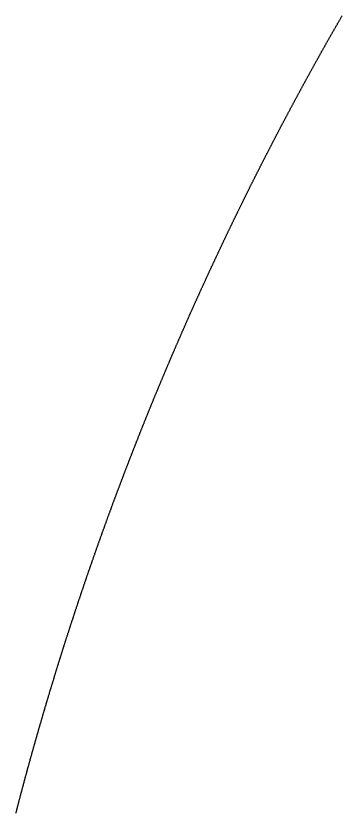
# Model space of a CAD drawing. Header units: metres. Extents: x -42.1 to 42, y -42.1 to 42.
# Drawn here: x -40.76 to -36.46, y 10.49 to 21.01 of the extents above; entities that cross this region are included whole.
import ezdxf

# ---------------------------------------------------------------- set-up
doc = ezdxf.new("R2010")
doc.units = ezdxf.units.M

msp = doc.modelspace()

# ---------------------------------------------------------------- linework, layer by layer
msp.add_lwpolyline([(-40.761, 10.494), (-40.759, 10.501), (-40.757, 10.508), (-40.755, 10.515), (-40.753, 10.522), (-40.751, 10.53), (-40.75, 10.537), (-40.748, 10.544), (-40.746, 10.551), (-40.744, 10.558), (-40.742, 10.565), (-40.74, 10.572), (-40.738, 10.579), (-40.737, 10.586), (-40.735, 10.594), (-40.733, 10.601), (-40.731, 10.608), (-40.729, 10.615), (-40.727, 10.622), (-40.725, 10.629), (-40.724, 10.636), (-40.722, 10.643), (-40.72, 10.65), (-40.718, 10.657), (-40.716, 10.665), (-40.714, 10.672), (-40.712, 10.679), (-40.711, 10.686), (-40.709, 10.693), (-40.707, 10.7), (-40.705, 10.707), (-40.703, 10.714), (-40.701, 10.721), (-40.699, 10.729), (-40.697, 10.736), (-40.696, 10.743), (-40.694, 10.75), (-40.692, 10.757), (-40.69, 10.764), (-40.688, 10.771), (-40.686, 10.778), (-40.684, 10.785), (-40.682, 10.792), (-40.68, 10.8), (-40.679, 10.807), (-40.677, 10.814), (-40.675, 10.821), (-40.673, 10.828), (-40.671, 10.835), (-40.669, 10.842), (-40.667, 10.849), (-40.665, 10.856), (-40.663, 10.863), (-40.661, 10.87), (-40.66, 10.878), (-40.658, 10.885), (-40.656, 10.892), (-40.654, 10.899), (-40.652, 10.906), (-40.65, 10.913), (-40.648, 10.92), (-40.646, 10.927), (-40.644, 10.934), (-40.642, 10.941), (-40.64, 10.949), (-40.639, 10.956), (-40.637, 10.963), (-40.635, 10.97), (-40.633, 10.977), (-40.631, 10.984), (-40.629, 10.991), (-40.627, 10.998), (-40.625, 11.005), (-40.623, 11.012), (-40.621, 11.019), (-40.619, 11.026), (-40.617, 11.034), (-40.615, 11.041), (-40.614, 11.048), (-40.612, 11.055), (-40.61, 11.062), (-40.608, 11.069), (-40.606, 11.076), (-40.604, 11.083), (-40.602, 11.09), (-40.6, 11.097), (-40.598, 11.104), (-40.596, 11.112), (-40.594, 11.119), (-40.592, 11.126), (-40.59, 11.133), (-40.588, 11.14), (-40.586, 11.147), (-40.584, 11.154), (-40.582, 11.161), (-40.58, 11.168), (-40.579, 11.175), (-40.577, 11.182), (-40.575, 11.189), (-40.573, 11.196), (-40.571, 11.204), (-40.569, 11.211), (-40.567, 11.218), (-40.565, 11.225), (-40.563, 11.232), (-40.561, 11.239), (-40.559, 11.246), (-40.557, 11.253), (-40.555, 11.26), (-40.553, 11.267), (-40.551, 11.274), (-40.549, 11.281), (-40.547, 11.288), (-40.545, 11.296), (-40.543, 11.303), (-40.541, 11.31), (-40.539, 11.317), (-40.537, 11.324), (-40.535, 11.331), (-40.533, 11.338), (-40.531, 11.345), (-40.529, 11.352), (-40.527, 11.359), (-40.525, 11.366), (-40.523, 11.373), (-40.521, 11.38), (-40.519, 11.388), (-40.517, 11.395), (-40.515, 11.402), (-40.513, 11.409), (-40.511, 11.416), (-40.509, 11.423), (-40.507, 11.43), (-40.505, 11.437), (-40.503, 11.444), (-40.501, 11.451), (-40.499, 11.458), (-40.497, 11.465), (-40.495, 11.472), (-40.493, 11.479), (-40.491, 11.486), (-40.489, 11.494), (-40.487, 11.501), (-40.485, 11.508), (-40.483, 11.515), (-40.481, 11.522), (-40.479, 11.529), (-40.477, 11.536), (-40.475, 11.543), (-40.473, 11.55), (-40.471, 11.557), (-40.469, 11.564), (-40.467, 11.571), (-40.465, 11.578), (-40.463, 11.585), (-40.461, 11.592), (-40.459, 11.599), (-40.457, 11.607), (-40.455, 11.614), (-40.453, 11.621), (-40.451, 11.628), (-40.449, 11.635), (-40.447, 11.642), (-40.445, 11.649), (-40.443, 11.656), (-40.441, 11.663), (-40.439, 11.67), (-40.437, 11.677), (-40.434, 11.684), (-40.432, 11.691), (-40.43, 11.698), (-40.428, 11.705), (-40.426, 11.712), (-40.424, 11.719), (-40.422, 11.726), (-40.42, 11.734), (-40.418, 11.741), (-40.416, 11.748), (-40.414, 11.755), (-40.412, 11.762), (-40.41, 11.769), (-40.408, 11.776), (-40.406, 11.783), (-40.404, 11.79), (-40.402, 11.797), (-40.4, 11.804), (-40.397, 11.811), (-40.395, 11.818), (-40.393, 11.825), (-40.391, 11.832), (-40.389, 11.839), (-40.387, 11.846), (-40.385, 11.853), (-40.383, 11.86), (-40.381, 11.867), (-40.379, 11.875), (-40.377, 11.882), (-40.375, 11.889), (-40.373, 11.896), (-40.371, 11.903), (-40.368, 11.91), (-40.366, 11.917), (-40.364, 11.924), (-40.362, 11.931), (-40.36, 11.938), (-40.358, 11.945), (-40.356, 11.952), (-40.354, 11.959), (-40.352, 11.966), (-40.35, 11.973), (-40.348, 11.98), (-40.345, 11.987), (-40.343, 11.994), (-40.341, 12.001), (-40.339, 12.008), (-40.337, 12.015), (-40.335, 12.022), (-40.333, 12.029), (-40.331, 12.036), (-40.329, 12.043), (-40.327, 12.051), (-40.324, 12.058), (-40.322, 12.065), (-40.32, 12.072), (-40.318, 12.079), (-40.316, 12.086), (-40.314, 12.093), (-40.312, 12.1), (-40.31, 12.107), (-40.307, 12.114), (-40.305, 12.121), (-40.303, 12.128), (-40.301, 12.135), (-40.299, 12.142), (-40.297, 12.149), (-40.295, 12.156), (-40.293, 12.163), (-40.29, 12.17), (-40.288, 12.177), (-40.286, 12.184), (-40.284, 12.191), (-40.282, 12.198), (-40.28, 12.205), (-40.278, 12.212), (-40.276, 12.219), (-40.273, 12.226), (-40.271, 12.233), (-40.269, 12.24), (-40.267, 12.247), (-40.265, 12.254), (-40.263, 12.261), (-40.261, 12.268), (-40.258, 12.276), (-40.256, 12.283), (-40.254, 12.29), (-40.252, 12.297), (-40.25, 12.304), (-40.248, 12.311), (-40.246, 12.318), (-40.243, 12.325), (-40.241, 12.332), (-40.239, 12.339), (-40.237, 12.346), (-40.235, 12.353), (-40.233, 12.36), (-40.23, 12.367), (-40.228, 12.374), (-40.226, 12.381), (-40.224, 12.388), (-40.222, 12.395), (-40.22, 12.402), (-40.217, 12.409), (-40.215, 12.416), (-40.213, 12.423), (-40.211, 12.43), (-40.209, 12.437), (-40.207, 12.444), (-40.204, 12.451), (-40.202, 12.458), (-40.2, 12.465), (-40.198, 12.472), (-40.196, 12.479), (-40.193, 12.486), (-40.191, 12.493), (-40.189, 12.5), (-40.187, 12.507), (-40.185, 12.514), (-40.182, 12.521), (-40.18, 12.528), (-40.178, 12.535), (-40.176, 12.542), (-40.174, 12.549), (-40.172, 12.556), (-40.169, 12.563), (-40.167, 12.57), (-40.165, 12.577), (-40.163, 12.584), (-40.161, 12.591), (-40.158, 12.598), (-40.156, 12.605), (-40.154, 12.612), (-40.152, 12.619), (-40.149, 12.626), (-40.147, 12.633), (-40.145, 12.64), (-40.143, 12.647), (-40.141, 12.654), (-40.138, 12.661), (-40.136, 12.668), (-40.134, 12.675), (-40.132, 12.682), (-40.13, 12.689), (-40.127, 12.696), (-40.125, 12.703), (-40.123, 12.71), (-40.121, 12.717), (-40.118, 12.724), (-40.116, 12.731), (-40.114, 12.738), (-40.112, 12.745), (-40.11, 12.752), (-40.107, 12.759), (-40.105, 12.766), (-40.103, 12.773), (-40.101, 12.78), (-40.098, 12.787), (-40.096, 12.794), (-40.094, 12.801), (-40.092, 12.808), (-40.089, 12.815), (-40.087, 12.822), (-40.085, 12.829), (-40.083, 12.836), (-40.08, 12.843), (-40.078, 12.85), (-40.076, 12.857), (-40.074, 12.864), (-40.071, 12.871), (-40.069, 12.878), (-40.067, 12.885), (-40.065, 12.892), (-40.062, 12.899), (-40.06, 12.906), (-40.058, 12.913), (-40.056, 12.92), (-40.053, 12.927), (-40.051, 12.934), (-40.049, 12.941), (-40.047, 12.948), (-40.044, 12.955), (-40.042, 12.962), (-40.04, 12.969), (-40.038, 12.976), (-40.035, 12.983), (-40.033, 12.99), (-40.031, 12.997), (-40.028, 13.004), (-40.026, 13.011), (-40.024, 13.018), (-40.022, 13.025), (-40.019, 13.032), (-40.017, 13.039), (-40.015, 13.046), (-40.012, 13.053), (-40.01, 13.06), (-40.008, 13.067), (-40.006, 13.074), (-40.003, 13.081), (-40.001, 13.088), (-39.999, 13.095), (-39.996, 13.102), (-39.994, 13.109), (-39.992, 13.116), (-39.99, 13.123), (-39.987, 13.13), (-39.985, 13.137), (-39.983, 13.144), (-39.98, 13.151), (-39.978, 13.158), (-39.976, 13.165), (-39.973, 13.171), (-39.971, 13.178), (-39.969, 13.185), (-39.967, 13.192), (-39.964, 13.199), (-39.962, 13.206), (-39.96, 13.213), (-39.957, 13.22), (-39.955, 13.227), (-39.953, 13.234), (-39.95, 13.241), (-39.948, 13.248), (-39.946, 13.255), (-39.943, 13.262), (-39.941, 13.269), (-39.939, 13.276), (-39.936, 13.283), (-39.934, 13.29), (-39.932, 13.297), (-39.929, 13.304), (-39.927, 13.311), (-39.925, 13.318), (-39.922, 13.325), (-39.92, 13.332), (-39.918, 13.339), (-39.915, 13.346), (-39.913, 13.353), (-39.911, 13.36), (-39.908, 13.367), (-39.906, 13.374), (-39.904, 13.381), (-39.901, 13.387), (-39.899, 13.394), (-39.897, 13.401), (-39.894, 13.408), (-39.892, 13.415), (-39.89, 13.422), (-39.887, 13.429), (-39.885, 13.436), (-39.883, 13.443), (-39.88, 13.45), (-39.878, 13.457), (-39.876, 13.464), (-39.873, 13.471), (-39.871, 13.478), (-39.869, 13.485), (-39.866, 13.492), (-39.864, 13.499), (-39.861, 13.506), (-39.859, 13.513), (-39.857, 13.52), (-39.854, 13.527), (-39.852, 13.534), (-39.85, 13.541), (-39.847, 13.548), (-39.845, 13.554), (-39.843, 13.561), (-39.84, 13.568), (-39.838, 13.575), (-39.835, 13.582), (-39.833, 13.589), (-39.831, 13.596), (-39.828, 13.603), (-39.826, 13.61), (-39.824, 13.617), (-39.821, 13.624), (-39.819, 13.631), (-39.816, 13.638), (-39.814, 13.645), (-39.812, 13.652), (-39.809, 13.659), (-39.807, 13.666), (-39.804, 13.673), (-39.802, 13.68), (-39.8, 13.686), (-39.797, 13.693), (-39.795, 13.7), (-39.792, 13.707), (-39.79, 13.714), (-39.788, 13.721), (-39.785, 13.728), (-39.783, 13.735), (-39.78, 13.742), (-39.778, 13.749), (-39.776, 13.756), (-39.773, 13.763), (-39.771, 13.77), (-39.768, 13.777), (-39.766, 13.784), (-39.764, 13.791), (-39.761, 13.798), (-39.759, 13.804), (-39.756, 13.811), (-39.754, 13.818), (-39.752, 13.825), (-39.749, 13.832), (-39.747, 13.839), (-39.744, 13.846), (-39.742, 13.853), (-39.739, 13.86), (-39.737, 13.867), (-39.735, 13.874), (-39.732, 13.881), (-39.73, 13.888), (-39.727, 13.895), (-39.725, 13.902), (-39.722, 13.908), (-39.72, 13.915), (-39.718, 13.922), (-39.715, 13.929), (-39.713, 13.936), (-39.71, 13.943), (-39.708, 13.95), (-39.705, 13.957), (-39.703, 13.964), (-39.7, 13.971), (-39.698, 13.978), (-39.696, 13.985), (-39.693, 13.992), (-39.691, 13.999), (-39.688, 14.005), (-39.686, 14.012), (-39.683, 14.019), (-39.681, 14.026), (-39.678, 14.033), (-39.676, 14.04), (-39.674, 14.047), (-39.671, 14.054), (-39.669, 14.061), (-39.666, 14.068), (-39.664, 14.075), (-39.661, 14.082), (-39.659, 14.089), (-39.656, 14.095), (-39.654, 14.102), (-39.651, 14.109), (-39.649, 14.116), (-39.646, 14.123), (-39.644, 14.13), (-39.641, 14.137), (-39.639, 14.144), (-39.637, 14.151), (-39.634, 14.158), (-39.632, 14.165), (-39.629, 14.172), (-39.627, 14.178), (-39.624, 14.185), (-39.622, 14.192), (-39.619, 14.199), (-39.617, 14.206), (-39.614, 14.213), (-39.612, 14.22), (-39.609, 14.227), (-39.607, 14.234), (-39.604, 14.241), (-39.602, 14.248), (-39.599, 14.254), (-39.597, 14.261), (-39.594, 14.268), (-39.592, 14.275), (-39.589, 14.282), (-39.587, 14.289), (-39.584, 14.296), (-39.582, 14.303), (-39.579, 14.31), (-39.577, 14.317), (-39.574, 14.324), (-39.572, 14.33), (-39.569, 14.337), (-39.567, 14.344), (-39.564, 14.351), (-39.562, 14.358), (-39.559, 14.365), (-39.557, 14.372), (-39.554, 14.379), (-39.552, 14.386), (-39.549, 14.393), (-39.547, 14.399), (-39.544, 14.406), (-39.542, 14.413), (-39.539, 14.42), (-39.537, 14.427), (-39.534, 14.434), (-39.532, 14.441), (-39.529, 14.448), (-39.526, 14.455), (-39.524, 14.462), (-39.521, 14.468), (-39.519, 14.475), (-39.516, 14.482), (-39.514, 14.489), (-39.511, 14.496), (-39.509, 14.503), (-39.506, 14.51), (-39.504, 14.517), (-39.501, 14.524), (-39.499, 14.53), (-39.496, 14.537), (-39.494, 14.544), (-39.491, 14.551), (-39.488, 14.558), (-39.486, 14.565), (-39.483, 14.572), (-39.481, 14.579), (-39.478, 14.586), (-39.476, 14.592), (-39.473, 14.599), (-39.471, 14.606), (-39.468, 14.613), (-39.465, 14.62), (-39.463, 14.627), (-39.46, 14.634), (-39.458, 14.641), (-39.455, 14.648), (-39.453, 14.654), (-39.45, 14.661), (-39.448, 14.668), (-39.445, 14.675), (-39.442, 14.682), (-39.44, 14.689), (-39.437, 14.696), (-39.435, 14.703), (-39.432, 14.71), (-39.43, 14.716), (-39.427, 14.723), (-39.424, 14.73), (-39.422, 14.737), (-39.419, 14.744), (-39.417, 14.751), (-39.414, 14.758), (-39.411, 14.765), (-39.409, 14.771), (-39.406, 14.778), (-39.404, 14.785), (-39.401, 14.792), (-39.399, 14.799), (-39.396, 14.806), (-39.393, 14.813), (-39.391, 14.82), (-39.388, 14.826), (-39.386, 14.833), (-39.383, 14.84), (-39.38, 14.847), (-39.378, 14.854), (-39.375, 14.861), (-39.373, 14.868), (-39.37, 14.875), (-39.367, 14.881), (-39.365, 14.888), (-39.362, 14.895), (-39.36, 14.902), (-39.357, 14.909), (-39.354, 14.916), (-39.352, 14.923), (-39.349, 14.929), (-39.347, 14.936), (-39.344, 14.943), (-39.341, 14.95), (-39.339, 14.957), (-39.336, 14.964), (-39.333, 14.971), (-39.331, 14.977), (-39.328, 14.984), (-39.326, 14.991), (-39.323, 14.998), (-39.32, 15.005), (-39.318, 15.012), (-39.315, 15.019), (-39.313, 15.026), (-39.31, 15.032), (-39.307, 15.039), (-39.305, 15.046), (-39.302, 15.053), (-39.299, 15.06), (-39.297, 15.067), (-39.294, 15.074), (-39.291, 15.08), (-39.289, 15.087), (-39.286, 15.094), (-39.284, 15.101), (-39.281, 15.108), (-39.278, 15.115), (-39.276, 15.122), (-39.273, 15.128), (-39.27, 15.135), (-39.268, 15.142), (-39.265, 15.149), (-39.262, 15.156), (-39.26, 15.163), (-39.257, 15.169), (-39.254, 15.176), (-39.252, 15.183), (-39.249, 15.19), (-39.246, 15.197), (-39.244, 15.204), (-39.241, 15.211), (-39.238, 15.217), (-39.236, 15.224), (-39.233, 15.231), (-39.23, 15.238), (-39.228, 15.245), (-39.225, 15.252), (-39.222, 15.258), (-39.22, 15.265), (-39.217, 15.272), (-39.214, 15.279), (-39.212, 15.286), (-39.209, 15.293), (-39.206, 15.3), (-39.204, 15.306), (-39.201, 15.313), (-39.198, 15.32), (-39.196, 15.327), (-39.193, 15.334), (-39.19, 15.341), (-39.188, 15.347), (-39.185, 15.354), (-39.182, 15.361), (-39.18, 15.368), (-39.177, 15.375), (-39.174, 15.382), (-39.172, 15.388), (-39.169, 15.395), (-39.166, 15.402), (-39.163, 15.409), (-39.161, 15.416), (-39.158, 15.423), (-39.155, 15.429), (-39.153, 15.436), (-39.15, 15.443), (-39.147, 15.45), (-39.145, 15.457), (-39.142, 15.464), (-39.139, 15.47), (-39.136, 15.477), (-39.134, 15.484), (-39.131, 15.491), (-39.128, 15.498), (-39.126, 15.505), (-39.123, 15.511), (-39.12, 15.518), (-39.118, 15.525), (-39.115, 15.532), (-39.112, 15.539), (-39.109, 15.545), (-39.107, 15.552), (-39.104, 15.559), (-39.101, 15.566), (-39.098, 15.573), (-39.096, 15.58), (-39.093, 15.586), (-39.09, 15.593), (-39.088, 15.6), (-39.085, 15.607), (-39.082, 15.614), (-39.079, 15.62), (-39.077, 15.627), (-39.074, 15.634), (-39.071, 15.641), (-39.068, 15.648), (-39.066, 15.655), (-39.063, 15.661), (-39.06, 15.668), (-39.057, 15.675), (-39.055, 15.682), (-39.052, 15.689), (-39.049, 15.695), (-39.047, 15.702), (-39.044, 15.709), (-39.041, 15.716), (-39.038, 15.723), (-39.036, 15.73), (-39.033, 15.736), (-39.03, 15.743), (-39.027, 15.75), (-39.025, 15.757), (-39.022, 15.764), (-39.019, 15.77), (-39.016, 15.777), (-39.013, 15.784), (-39.011, 15.791), (-39.008, 15.798), (-39.005, 15.804), (-39.002, 15.811), (-39, 15.818), (-38.997, 15.825), (-38.994, 15.832), (-38.991, 15.838), (-38.989, 15.845), (-38.986, 15.852), (-38.983, 15.859), (-38.98, 15.866), (-38.978, 15.872), (-38.975, 15.879), (-38.972, 15.886), (-38.969, 15.893), (-38.966, 15.9), (-38.964, 15.906), (-38.961, 15.913), (-38.958, 15.92), (-38.955, 15.927), (-38.952, 15.934), (-38.95, 15.94), (-38.947, 15.947), (-38.944, 15.954), (-38.941, 15.961), (-38.939, 15.968), (-38.936, 15.974), (-38.933, 15.981), (-38.93, 15.988), (-38.927, 15.995), (-38.925, 16.002), (-38.922, 16.008), (-38.919, 16.015), (-38.916, 16.022), (-38.913, 16.029), (-38.911, 16.036), (-38.908, 16.042), (-38.905, 16.049), (-38.902, 16.056), (-38.899, 16.063), (-38.897, 16.069), (-38.894, 16.076), (-38.891, 16.083), (-38.888, 16.09), (-38.885, 16.097), (-38.882, 16.103), (-38.88, 16.11), (-38.877, 16.117), (-38.874, 16.124), (-38.871, 16.131), (-38.868, 16.137), (-38.866, 16.144), (-38.863, 16.151), (-38.86, 16.158), (-38.857, 16.164), (-38.854, 16.171), (-38.851, 16.178), (-38.849, 16.185), (-38.846, 16.192), (-38.843, 16.198), (-38.84, 16.205), (-38.837, 16.212), (-38.834, 16.219), (-38.832, 16.225), (-38.829, 16.232), (-38.826, 16.239), (-38.823, 16.246), (-38.82, 16.252), (-38.817, 16.259), (-38.815, 16.266), (-38.812, 16.273), (-38.809, 16.28), (-38.806, 16.286), (-38.803, 16.293), (-38.8, 16.3), (-38.797, 16.307), (-38.795, 16.313), (-38.792, 16.32), (-38.789, 16.327), (-38.786, 16.334), (-38.783, 16.34), (-38.78, 16.347), (-38.777, 16.354), (-38.775, 16.361), (-38.772, 16.368), (-38.769, 16.374), (-38.766, 16.381), (-38.763, 16.388), (-38.76, 16.395), (-38.757, 16.401), (-38.755, 16.408), (-38.752, 16.415), (-38.749, 16.422), (-38.746, 16.428), (-38.743, 16.435), (-38.74, 16.442), (-38.737, 16.449), (-38.734, 16.455), (-38.732, 16.462), (-38.729, 16.469), (-38.726, 16.476), (-38.723, 16.482), (-38.72, 16.489), (-38.717, 16.496), (-38.714, 16.503), (-38.711, 16.51), (-38.709, 16.516), (-38.706, 16.523), (-38.703, 16.53), (-38.7, 16.537), (-38.697, 16.543), (-38.694, 16.55), (-38.691, 16.557), (-38.688, 16.564), (-38.685, 16.57), (-38.682, 16.577), (-38.68, 16.584), (-38.677, 16.591), (-38.674, 16.597), (-38.671, 16.604), (-38.668, 16.611), (-38.665, 16.618), (-38.662, 16.624), (-38.659, 16.631), (-38.656, 16.638), (-38.653, 16.644), (-38.651, 16.651), (-38.648, 16.658), (-38.645, 16.665), (-38.642, 16.671), (-38.639, 16.678), (-38.636, 16.685), (-38.633, 16.692), (-38.63, 16.698), (-38.627, 16.705), (-38.624, 16.712), (-38.621, 16.719), (-38.618, 16.725), (-38.615, 16.732), (-38.613, 16.739), (-38.61, 16.746), (-38.607, 16.752), (-38.604, 16.759), (-38.601, 16.766), (-38.598, 16.773), (-38.595, 16.779), (-38.592, 16.786), (-38.589, 16.793), (-38.586, 16.799), (-38.583, 16.806), (-38.58, 16.813), (-38.577, 16.82), (-38.574, 16.826), (-38.571, 16.833), (-38.569, 16.84), (-38.566, 16.847), (-38.563, 16.853), (-38.56, 16.86), (-38.557, 16.867), (-38.554, 16.873), (-38.551, 16.88), (-38.548, 16.887), (-38.545, 16.894), (-38.542, 16.9), (-38.539, 16.907), (-38.536, 16.914), (-38.533, 16.921), (-38.53, 16.927), (-38.527, 16.934), (-38.524, 16.941), (-38.521, 16.947), (-38.518, 16.954), (-38.515, 16.961), (-38.512, 16.968), (-38.509, 16.974), (-38.506, 16.981), (-38.503, 16.988), (-38.501, 16.994), (-38.498, 17.001), (-38.495, 17.008), (-38.492, 17.015), (-38.489, 17.021), (-38.486, 17.028), (-38.483, 17.035), (-38.48, 17.041), (-38.477, 17.048), (-38.474, 17.055), (-38.471, 17.062), (-38.468, 17.068), (-38.465, 17.075), (-38.462, 17.082), (-38.459, 17.088), (-38.456, 17.095), (-38.453, 17.102), (-38.45, 17.109), (-38.447, 17.115), (-38.444, 17.122), (-38.441, 17.129), (-38.438, 17.135), (-38.435, 17.142), (-38.432, 17.149), (-38.429, 17.156), (-38.426, 17.162), (-38.423, 17.169), (-38.42, 17.176), (-38.417, 17.182), (-38.414, 17.189), (-38.411, 17.196), (-38.408, 17.202), (-38.405, 17.209), (-38.402, 17.216), (-38.399, 17.223), (-38.396, 17.229), (-38.393, 17.236), (-38.39, 17.243), (-38.387, 17.249), (-38.384, 17.256), (-38.381, 17.263), (-38.378, 17.269), (-38.375, 17.276), (-38.372, 17.283), (-38.369, 17.29), (-38.366, 17.296), (-38.363, 17.303), (-38.36, 17.31), (-38.357, 17.316), (-38.354, 17.323), (-38.35, 17.33), (-38.347, 17.336), (-38.344, 17.343), (-38.341, 17.35), (-38.338, 17.356), (-38.335, 17.363), (-38.332, 17.37), (-38.329, 17.376), (-38.326, 17.383), (-38.323, 17.39), (-38.32, 17.397), (-38.317, 17.403), (-38.314, 17.41), (-38.311, 17.417), (-38.308, 17.423), (-38.305, 17.43), (-38.302, 17.437), (-38.299, 17.443), (-38.296, 17.45), (-38.293, 17.457), (-38.29, 17.463), (-38.287, 17.47), (-38.284, 17.477), (-38.281, 17.483), (-38.277, 17.49), (-38.274, 17.497), (-38.271, 17.503), (-38.268, 17.51), (-38.265, 17.517), (-38.262, 17.523), (-38.259, 17.53), (-38.256, 17.537), (-38.253, 17.543), (-38.25, 17.55), (-38.247, 17.557), (-38.244, 17.564), (-38.241, 17.57), (-38.238, 17.577), (-38.235, 17.584), (-38.231, 17.59), (-38.228, 17.597), (-38.225, 17.604), (-38.222, 17.61), (-38.219, 17.617), (-38.216, 17.624), (-38.213, 17.63), (-38.21, 17.637), (-38.207, 17.644), (-38.204, 17.65), (-38.201, 17.657), (-38.198, 17.664), (-38.194, 17.67), (-38.191, 17.677), (-38.188, 17.684), (-38.185, 17.69), (-38.182, 17.697), (-38.179, 17.704), (-38.176, 17.71), (-38.173, 17.717), (-38.17, 17.723), (-38.167, 17.73), (-38.164, 17.737), (-38.16, 17.743), (-38.157, 17.75), (-38.154, 17.757), (-38.151, 17.763), (-38.148, 17.77), (-38.145, 17.777), (-38.142, 17.783), (-38.139, 17.79), (-38.136, 17.797), (-38.132, 17.803), (-38.129, 17.81), (-38.126, 17.817), (-38.123, 17.823), (-38.12, 17.83), (-38.117, 17.837), (-38.114, 17.843), (-38.111, 17.85), (-38.108, 17.857), (-38.104, 17.863), (-38.101, 17.87), (-38.098, 17.877), (-38.095, 17.883), (-38.092, 17.89), (-38.089, 17.896), (-38.086, 17.903), (-38.083, 17.91), (-38.079, 17.916), (-38.076, 17.923), (-38.073, 17.93), (-38.07, 17.936), (-38.067, 17.943), (-38.064, 17.95), (-38.061, 17.956), (-38.057, 17.963), (-38.054, 17.97), (-38.051, 17.976), (-38.048, 17.983), (-38.045, 17.989), (-38.042, 17.996), (-38.039, 18.003), (-38.035, 18.009), (-38.032, 18.016), (-38.029, 18.023), (-38.026, 18.029), (-38.023, 18.036), (-38.02, 18.043), (-38.017, 18.049), (-38.013, 18.056), (-38.01, 18.062), (-38.007, 18.069), (-38.004, 18.076), (-38.001, 18.082), (-37.998, 18.089), (-37.994, 18.096), (-37.991, 18.102), (-37.988, 18.109), (-37.985, 18.115), (-37.982, 18.122), (-37.979, 18.129), (-37.975, 18.135), (-37.972, 18.142), (-37.969, 18.149), (-37.966, 18.155), (-37.963, 18.162), (-37.96, 18.168), (-37.956, 18.175), (-37.953, 18.182), (-37.95, 18.188), (-37.947, 18.195), (-37.944, 18.202), (-37.94, 18.208), (-37.937, 18.215), (-37.934, 18.221), (-37.931, 18.228), (-37.928, 18.235), (-37.925, 18.241), (-37.921, 18.248), (-37.918, 18.254), (-37.915, 18.261), (-37.912, 18.268), (-37.909, 18.274), (-37.905, 18.281), (-37.902, 18.288), (-37.899, 18.294), (-37.896, 18.301), (-37.893, 18.307), (-37.889, 18.314), (-37.886, 18.321), (-37.883, 18.327), (-37.88, 18.334), (-37.877, 18.34), (-37.873, 18.347), (-37.87, 18.354), (-37.867, 18.36), (-37.864, 18.367), (-37.861, 18.373), (-37.857, 18.38), (-37.854, 18.387), (-37.851, 18.393), (-37.848, 18.4), (-37.844, 18.406), (-37.841, 18.413), (-37.838, 18.42), (-37.835, 18.426), (-37.832, 18.433), (-37.828, 18.439), (-37.825, 18.446), (-37.822, 18.453), (-37.819, 18.459), (-37.815, 18.466), (-37.812, 18.472), (-37.809, 18.479), (-37.806, 18.486), (-37.803, 18.492), (-37.799, 18.499), (-37.796, 18.505), (-37.793, 18.512), (-37.79, 18.519), (-37.786, 18.525), (-37.783, 18.532), (-37.78, 18.538), (-37.777, 18.545), (-37.773, 18.552), (-37.77, 18.558), (-37.767, 18.565), (-37.764, 18.571), (-37.76, 18.578), (-37.757, 18.585), (-37.754, 18.591), (-37.751, 18.598), (-37.747, 18.604), (-37.744, 18.611), (-37.741, 18.617), (-37.738, 18.624), (-37.734, 18.631), (-37.731, 18.637), (-37.728, 18.644), (-37.725, 18.65), (-37.721, 18.657), (-37.718, 18.664), (-37.715, 18.67), (-37.712, 18.677), (-37.708, 18.683), (-37.705, 18.69), (-37.702, 18.696), (-37.698, 18.703), (-37.695, 18.71), (-37.692, 18.716), (-37.689, 18.723), (-37.685, 18.729), (-37.682, 18.736), (-37.679, 18.742), (-37.676, 18.749), (-37.672, 18.756), (-37.669, 18.762), (-37.666, 18.769), (-37.662, 18.775), (-37.659, 18.782), (-37.656, 18.788), (-37.653, 18.795), (-37.649, 18.802), (-37.646, 18.808), (-37.643, 18.815), (-37.639, 18.821), (-37.636, 18.828), (-37.633, 18.834), (-37.63, 18.841), (-37.626, 18.848), (-37.623, 18.854), (-37.62, 18.861), (-37.616, 18.867), (-37.613, 18.874), (-37.61, 18.88), (-37.607, 18.887), (-37.603, 18.893), (-37.6, 18.9), (-37.597, 18.907), (-37.593, 18.913), (-37.59, 18.92), (-37.587, 18.926), (-37.583, 18.933), (-37.58, 18.939), (-37.577, 18.946), (-37.573, 18.953), (-37.57, 18.959), (-37.567, 18.966), (-37.563, 18.972), (-37.56, 18.979), (-37.557, 18.985), (-37.554, 18.992), (-37.55, 18.998), (-37.547, 19.005), (-37.544, 19.011), (-37.54, 19.018), (-37.537, 19.025), (-37.534, 19.031), (-37.53, 19.038), (-37.527, 19.044), (-37.524, 19.051), (-37.52, 19.057), (-37.517, 19.064), (-37.514, 19.07), (-37.51, 19.077), (-37.507, 19.083), (-37.504, 19.09), (-37.5, 19.097), (-37.497, 19.103), (-37.494, 19.11), (-37.49, 19.116), (-37.487, 19.123), (-37.484, 19.129), (-37.48, 19.136), (-37.477, 19.142), (-37.474, 19.149), (-37.47, 19.155), (-37.467, 19.162), (-37.463, 19.169), (-37.46, 19.175), (-37.457, 19.182), (-37.453, 19.188), (-37.45, 19.195), (-37.447, 19.201), (-37.443, 19.208), (-37.44, 19.214), (-37.437, 19.221), (-37.433, 19.227), (-37.43, 19.234), (-37.427, 19.24), (-37.423, 19.247), (-37.42, 19.253), (-37.416, 19.26), (-37.413, 19.266), (-37.41, 19.273), (-37.406, 19.28), (-37.403, 19.286), (-37.4, 19.293), (-37.396, 19.299), (-37.393, 19.306), (-37.39, 19.312), (-37.386, 19.319), (-37.383, 19.325), (-37.379, 19.332), (-37.376, 19.338), (-37.373, 19.345), (-37.369, 19.351), (-37.366, 19.358), (-37.362, 19.364), (-37.359, 19.371), (-37.356, 19.377), (-37.352, 19.384), (-37.349, 19.39), (-37.346, 19.397), (-37.342, 19.403), (-37.339, 19.41), (-37.335, 19.416), (-37.332, 19.423), (-37.329, 19.429), (-37.325, 19.436), (-37.322, 19.442), (-37.318, 19.449), (-37.315, 19.456), (-37.312, 19.462), (-37.308, 19.469), (-37.305, 19.475), (-37.301, 19.482), (-37.298, 19.488), (-37.295, 19.495), (-37.291, 19.501), (-37.288, 19.508), (-37.284, 19.514), (-37.281, 19.521), (-37.277, 19.527), (-37.274, 19.534), (-37.271, 19.54), (-37.267, 19.547), (-37.264, 19.553), (-37.26, 19.56), (-37.257, 19.566), (-37.254, 19.573), (-37.25, 19.579), (-37.247, 19.586), (-37.243, 19.592), (-37.24, 19.599), (-37.236, 19.605), (-37.233, 19.612), (-37.23, 19.618), (-37.226, 19.625), (-37.223, 19.631), (-37.219, 19.638), (-37.216, 19.644), (-37.212, 19.651), (-37.209, 19.657), (-37.206, 19.664), (-37.202, 19.67), (-37.199, 19.677), (-37.195, 19.683), (-37.192, 19.689), (-37.188, 19.696), (-37.185, 19.702), (-37.181, 19.709), (-37.178, 19.715), (-37.175, 19.722), (-37.171, 19.728), (-37.168, 19.735), (-37.164, 19.741), (-37.161, 19.748), (-37.157, 19.754), (-37.154, 19.761), (-37.15, 19.767), (-37.147, 19.774), (-37.144, 19.78), (-37.14, 19.787), (-37.137, 19.793), (-37.133, 19.8), (-37.13, 19.806), (-37.126, 19.813), (-37.123, 19.819), (-37.119, 19.826), (-37.116, 19.832), (-37.112, 19.839), (-37.109, 19.845), (-37.105, 19.851), (-37.102, 19.858), (-37.098, 19.864), (-37.095, 19.871), (-37.092, 19.877), (-37.088, 19.884), (-37.085, 19.89), (-37.081, 19.897), (-37.078, 19.903), (-37.074, 19.91), (-37.071, 19.916), (-37.067, 19.923), (-37.064, 19.929), (-37.06, 19.936), (-37.057, 19.942), (-37.053, 19.949), (-37.05, 19.955), (-37.046, 19.961), (-37.043, 19.968), (-37.039, 19.974), (-37.036, 19.981), (-37.032, 19.987), (-37.029, 19.994), (-37.025, 20), (-37.022, 20.007), (-37.018, 20.013), (-37.015, 20.02), (-37.011, 20.026), (-37.008, 20.033), (-37.004, 20.039), (-37.001, 20.045), (-36.997, 20.052), (-36.994, 20.058), (-36.99, 20.065), (-36.987, 20.071), (-36.983, 20.078), (-36.98, 20.084), (-36.976, 20.091), (-36.973, 20.097), (-36.969, 20.103), (-36.966, 20.11), (-36.962, 20.116), (-36.959, 20.123), (-36.955, 20.129), (-36.952, 20.136), (-36.948, 20.142), (-36.945, 20.149), (-36.941, 20.155), (-36.938, 20.162), (-36.934, 20.168), (-36.931, 20.174), (-36.927, 20.181), (-36.923, 20.187), (-36.92, 20.194), (-36.916, 20.2), (-36.913, 20.207), (-36.909, 20.213), (-36.906, 20.219), (-36.902, 20.226), (-36.899, 20.232), (-36.895, 20.239), (-36.892, 20.245), (-36.888, 20.252), (-36.885, 20.258), (-36.881, 20.265), (-36.878, 20.271), (-36.874, 20.277), (-36.87, 20.284), (-36.867, 20.29), (-36.863, 20.297), (-36.86, 20.303), (-36.856, 20.31), (-36.853, 20.316), (-36.849, 20.322), (-36.846, 20.329), (-36.842, 20.335), (-36.838, 20.342), (-36.835, 20.348), (-36.831, 20.355), (-36.828, 20.361), (-36.824, 20.367), (-36.821, 20.374), (-36.817, 20.38), (-36.814, 20.387), (-36.81, 20.393), (-36.806, 20.4), (-36.803, 20.406), (-36.799, 20.412), (-36.796, 20.419), (-36.792, 20.425), (-36.789, 20.432), (-36.785, 20.438), (-36.781, 20.444), (-36.778, 20.451), (-36.774, 20.457), (-36.771, 20.464), (-36.767, 20.47), (-36.764, 20.477), (-36.76, 20.483), (-36.756, 20.489), (-36.753, 20.496), (-36.749, 20.502), (-36.746, 20.509), (-36.742, 20.515), (-36.739, 20.521), (-36.735, 20.528), (-36.731, 20.534), (-36.728, 20.541), (-36.724, 20.547), (-36.721, 20.553), (-36.717, 20.56), (-36.713, 20.566), (-36.71, 20.573), (-36.706, 20.579), (-36.703, 20.585), (-36.699, 20.592), (-36.695, 20.598), (-36.692, 20.605), (-36.688, 20.611), (-36.685, 20.617), (-36.681, 20.624), (-36.677, 20.63), (-36.674, 20.637), (-36.67, 20.643), (-36.667, 20.649), (-36.663, 20.656), (-36.659, 20.662), (-36.656, 20.669), (-36.652, 20.675), (-36.649, 20.681), (-36.645, 20.688), (-36.641, 20.694), (-36.638, 20.701), (-36.634, 20.707), (-36.63, 20.713), (-36.627, 20.72), (-36.623, 20.726), (-36.62, 20.733), (-36.616, 20.739), (-36.612, 20.745), (-36.609, 20.752), (-36.605, 20.758), (-36.601, 20.764), (-36.598, 20.771), (-36.594, 20.777), (-36.591, 20.784), (-36.587, 20.79), (-36.583, 20.796), (-36.58, 20.803), (-36.576, 20.809), (-36.572, 20.816), (-36.569, 20.822), (-36.565, 20.828), (-36.561, 20.835), (-36.558, 20.841), (-36.554, 20.847), (-36.551, 20.854), (-36.547, 20.86), (-36.543, 20.867), (-36.54, 20.873), (-36.536, 20.879), (-36.532, 20.886), (-36.529, 20.892), (-36.525, 20.898), (-36.521, 20.905), (-36.518, 20.911), (-36.514, 20.918), (-36.51, 20.924), (-36.507, 20.93), (-36.503, 20.937), (-36.499, 20.943), (-36.496, 20.949), (-36.492, 20.956), (-36.488, 20.962), (-36.485, 20.968), (-36.481, 20.975), (-36.477, 20.981), (-36.474, 20.988), (-36.47, 20.994), (-36.466, 21), (-36.463, 21.007), (-36.459, 21.013)])

doc.saveas('drawing.dxf')
